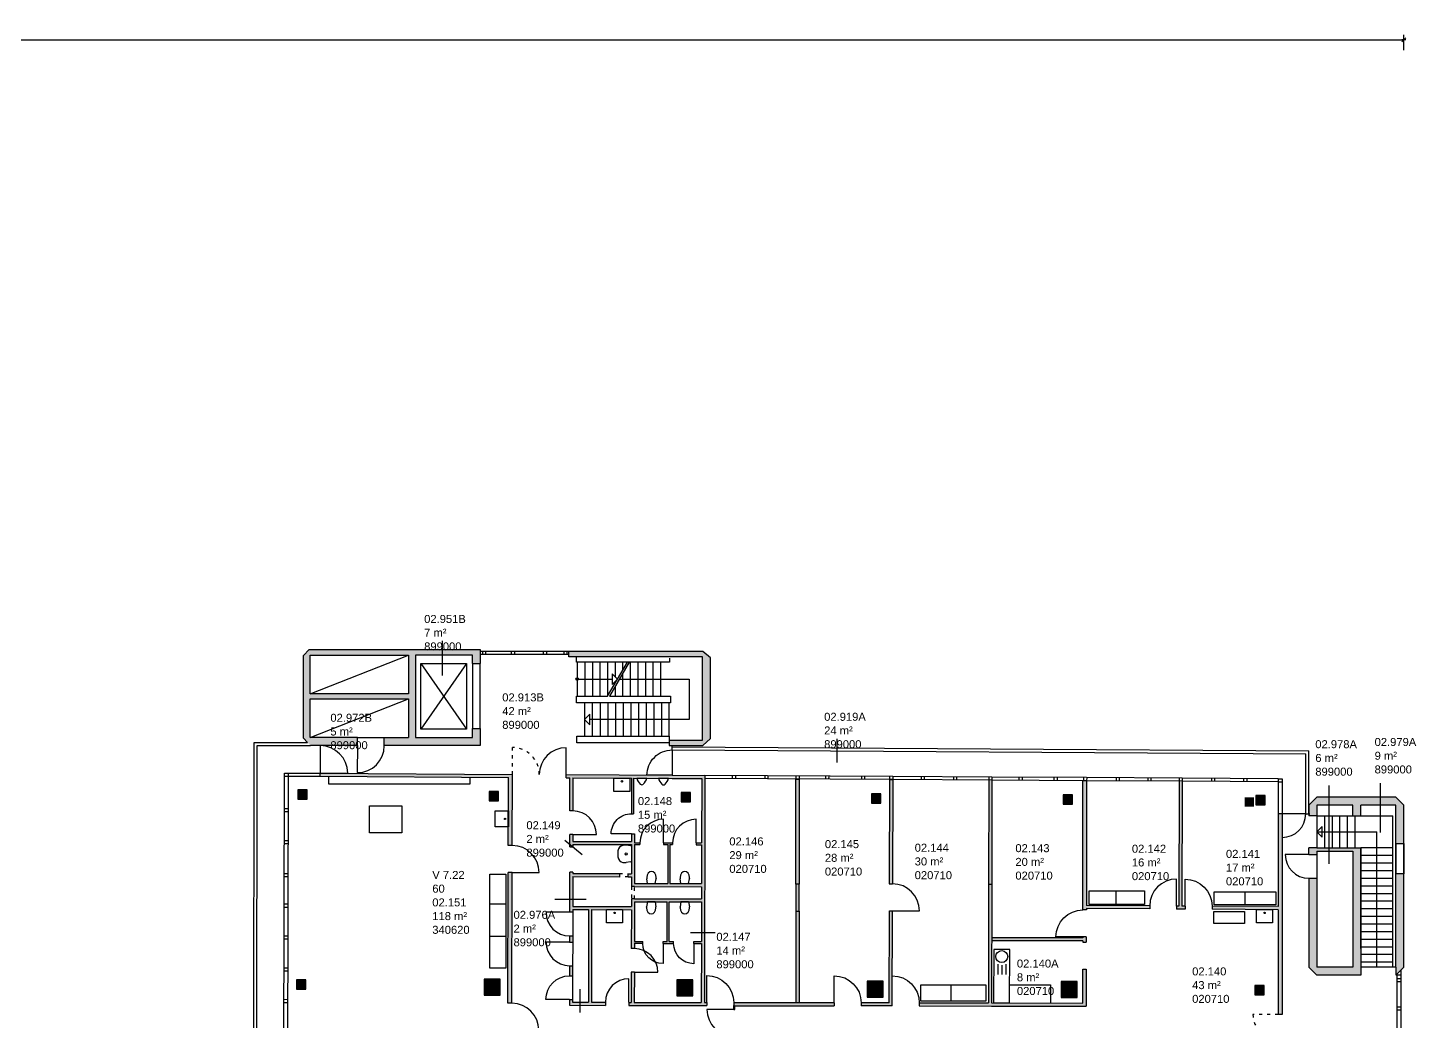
# Model space of a CAD drawing. Header units: metres. Extents: x -1 to 148, y 0 to 108.
# Drawn here: x 96.3 to 148.4, y 70.5 to 107.7 of the extents above; entities that cross this region are included whole.
import ezdxf

# ---------------------------------------------------------------- set-up
doc = ezdxf.new("R2010")
doc.units = ezdxf.units.M
doc.header["$MEASUREMENT"] = 0
doc.header["$PDSIZE"] = -2
doc.linetypes.add('ACAD_ISO03W100', pattern=[30, 12, -18])
doc.layers.get('0').update_dxf_attribs({"linetype": 'CONTINUOUS'})
doc.layers.get('DEFPOINTS').update_dxf_attribs({"linetype": 'CONTINUOUS'})
for name, color, linetype in [('AUFZUEGE_TREPPEN', 34, 'CONTINUOUS'), ('AUSSENWAND_STUETZE', 7, 'CONTINUOUS'), ('AUSSENWAND_STUETZE_FILLING', 7, 'CONTINUOUS'), ('BEMASZUNG', 8, 'CONTINUOUS'), ('BODENKANTEN', 7, 'CONTINUOUS'), ('DECKENDURCHBRUECHE', 7, 'ACAD_ISO03W100'), ('FENSTER', 4, 'CONTINUOUS'), ('INNENWAND', 7, 'CONTINUOUS'), ('INNENWAND_FILLING', 7, 'CONTINUOUS'), ('INSTALLATIONSSCHACHT', 7, 'CONTINUOUS'), ('MOEBEL', 6, 'CONTINUOUS'), ('RAUMSTEMPEL', 7, 'CONTINUOUS'), ('SANITAER', 6, 'CONTINUOUS'), ('TUEREN', 4, 'CONTINUOUS')]:
    doc.layers.add(name, color=color, linetype=linetype)
doc.styles.add('ARIAL', font='arial.ttf')
doc.dimstyles.new('Meter_Bem', dxfattribs={"dimtxt": 0.35, "dimasz": 0.015, "dimexe": 0, "dimexo": 0.1, "dimgap": 0.05, "dimtad": 1, "dimzin": 0, "dimdsep": 46, "dimtxsty": 'ARIAL', "dimblk1": 'mass1', "dimblk2": 'mass2', "dimsah": 1, "dimcen": 0.125, "dimse1": 1, "dimse2": 1, "dimclrd": 256, "dimclre": 1, "dimclrt": 256, "dimazin": 0, "dimtp": 102033525.0, "dimtm": 1, "dimtfac": 1, "dimtix": 1, "dimtmove": 2, "dimatfit": 3, "dimldrblk": 'mass2', "dimfxl": 1, "dimtolj": 1, "dimtzin": 0, "dimlwd": -1, "dimarcsym": 0})

# ---------------------------------------------------------------- blocks, each defined once
blk = doc.blocks.new('Tuer')
at = {"layer": 'TUEREN'}
blk.add_line((0, 0), (0, 0.82), dxfattribs=at)
blk.add_arc((0, 0), 0.82, 90, 180, dxfattribs=at)
blk = doc.blocks.new('Tuer_doppelt')
at = {"layer": 'TUEREN'}
for p, q in [((-1.32, 0), (-1.32, 0.66)), ((0, 0), (0, 0.66))]:
    blk.add_line(p, q, dxfattribs=at)
for centre, start, end in [((-1.32, 0), 360, 90), ((0, 0), 90, 180)]:
    blk.add_arc(centre, 0.66, start, end, dxfattribs=at)
blk = doc.blocks.new('Ausgussbecken')
blk.add_lwpolyline([(-0.185, 0), (0.415, 0), (0.415, -0.5), (-0.185, -0.5)], close=True)
at = {"linetype": 'Continuous'}
blk.add_circle((0.115, -0.124), 0.0253, dxfattribs=at)
blk = doc.blocks.new('Waschbecken')
at = {"linetype": 'Continuous'}
for p, q in [((-0.294, 0), (0.294, 0)), ((-0.302, -0.041), (-0.325, -0.203)), ((0.302, -0.041), (0.325, -0.203))]:
    blk.add_line(p, q, dxfattribs=at)
blk.add_circle((0, -0.201), 0.0409, dxfattribs=at)
for centre, radius, start, end in [((-0.217, -0.036), 0.0852, 154.6521, 183.1417), ((0.217, -0.036), 0.0852, 356.8585, 25.3109), ((0.288, -0.222), 0.613, 178.1599, 188.9411), ((-0.095, -0.283), 0.226, 188.9945, 265.2303), ((0.222, 3.518), 4.039, 265.2289, 266.846), ((-0.209, 3.3), 3.821, 273.1336, 274.8472), ((0.095, -0.283), 0.226, 274.824, 351.059), ((-0.288, -0.222), 0.613, 351.059, 1.8403)]:
    blk.add_arc(centre, radius, start, end, dxfattribs=at)
blk = doc.blocks.new('Urinal')
at = {"linetype": 'Continuous'}
blk.add_line((-0.19, 0), (0.19, 0), dxfattribs=at)
for centre, radius, start, end in [((0.239, 0.104), 0.441, 193.5791, 227.6623), ((0, -0.164), 0.0828, 225.0232, 318.9322), ((-0.239, 0.104), 0.441, 313.1365, 346.4209)]:
    blk.add_arc(centre, radius, start, end, dxfattribs=at)
blk = doc.blocks.new('WC')
at = {"linetype": 'Continuous'}
for p, q in [((-0.141, 0), (-0.176, -0.182)), ((0.141, 0), (-0.141, 0)), ((0.141, 0), (0.176, -0.182)), ((-0.176, -0.194), (-0.177, -0.226)), ((-0.177, -0.226), (-0.163, -0.315)), ((-0.176, -0.194), (-0.176, -0.182)), ((-0.163, -0.315), (-0.126, -0.385)), ((-0.126, -0.385), (-0.065, -0.436)), ((-0.065, -0.436), (0, -0.451)), ((0, -0.451), (0.065, -0.436)), ((0.065, -0.436), (0.126, -0.385)), ((0.126, -0.385), (0.163, -0.315)), ((0.163, -0.315), (0.177, -0.226)), ((0.176, -0.194), (0.176, -0.182)), ((0.177, -0.226), (0.176, -0.194))]:
    blk.add_line(p, q, dxfattribs=at)
blk = doc.blocks.new('Raumstempel')
at = {"color": 0, "linetype": 'ByBlock', "style": 'ARIAL'}
for tag, p in [('HOERSAALNUMMER', (0, 1.029)), ('ANZAHL PLAETZE', (0, 0.514)), ('RAUMNUMMER', (0, 0)), ('FLÄCHE', (0, -0.514)), ('INSTITUTSNUMMER1', (0, -1.029)), ('INSTITUTSNUMMER2', (0, -1.543))]:
    blk.add_attdef(tag, p, '', height=0.3, dxfattribs=at)
blk = doc.blocks.new('Teekueche')
at = {"layer": 'SANITAER'}
for p, q in [((0.551, 0.45), (0.934, 0.45)), ((0.551, 0.15), (0.934, 0.15)), ((0.589, 0.3), (0.934, 0.3))]:
    blk.add_line(p, q, dxfattribs=at)
blk.add_lwpolyline([(2, 0), (2, 0.6), (0, 0.6), (0, 0)], close=True, dxfattribs=at)
blk.add_circle((0.27, 0.3), 0.225, dxfattribs=at)
blk = doc.blocks.new('mass1')
for p, q in [((-5, -5), (5, 5)), ((-5, 0), (5, 0)), ((0, 25.5), (0, -12.75))]:
    blk.add_line(p, q)
blk = doc.blocks.new('mass2')
for p, q in [((5, 5), (-5, -5)), ((5, 0), (-5, 0)), ((0, -25.5), (0, 12.75))]:
    blk.add_line(p, q)
blk = doc.blocks.new('*D29')
at = {"layer": 'BEMASZUNG', "transparency": 16777216}
blk.add_line((0.955, 107.255), (147.913, 107.255), dxfattribs=at)
at = {"layer": 'DEFPOINTS', "color": 0, "transparency": 16777216}
for p in [(147.928, 107.255), (147.928, 78.566), (0.94, 71.045)]:
    blk.add_point(p, dxfattribs=at)
at = {"layer": 'BEMASZUNG', "transparency": 16777216, "xscale": 0.015, "yscale": 0.015, "zscale": 0.015, "rotation": 180}
blk.add_blockref('mass1', (0.94, 107.255), dxfattribs=at)
at = {"layer": 'BEMASZUNG', "transparency": 16777216, "xscale": 0.015, "yscale": 0.015, "zscale": 0.015}
blk.add_blockref('mass2', (147.928, 107.255), dxfattribs=at)
at = {"layer": 'BEMASZUNG', "transparency": 16777216, "insert": (74.434, 107.483), "char_height": 0.35, "attachment_point": 5, "style": 'ARIAL'}
blk.add_mtext('\\A1;146.99', dxfattribs=at)

msp = doc.modelspace()

# ---------------------------------------------------------------- hatches: boundary and pattern name
at = {"layer": 'AUSSENWAND_STUETZE_FILLING'}
for points in [[(113.304, 84.407), (106.886, 84.407), (106.675, 84.185), (106.675, 81.087), (106.941, 80.802), (107.302, 80.802), (107.302, 81.111), (106.926, 81.111), (106.926, 82.562), (106.926, 82.747), (106.926, 84.192), (110.609, 84.192), (110.873, 84.192), (113.018, 84.192), (113.304, 84.192)], [(121.648, 80.803), (121.929, 81.07), (121.929, 84.088), (121.649, 84.333), (116.624, 84.333), (116.624, 84.133), (121.629, 84.133), (121.629, 81.003), (120.381, 81.003), (120.381, 80.803)], [(121.719, 79.684), (120.501, 79.691), (120.5, 79.576), (121.604, 79.57), (121.719, 79.569)], [(106.464, 79.145), (106.464, 78.795), (106.814, 78.795), (106.814, 79.145)], [(113.64, 79.082), (113.64, 78.732), (113.99, 78.732), (113.99, 79.082)], [(120.84, 79.041), (120.84, 78.691), (121.19, 78.691), (121.19, 79.041)], [(127.97, 78.997), (127.97, 78.647), (128.32, 78.647), (128.32, 78.997)], [(135.158, 78.955), (135.158, 78.605), (135.508, 78.605), (135.508, 78.955)], [(142.311, 78.868), (141.961, 78.868), (141.961, 78.518), (142.311, 78.518)], [(142.369, 78.931), (142.369, 78.581), (142.719, 78.581), (142.719, 78.931)], [(106.421, 72.019), (106.421, 71.669), (106.771, 71.669), (106.771, 72.019)], [(113.454, 72.044), (113.454, 71.444), (114.054, 71.444), (114.054, 72.044)], [(120.67, 72.026), (120.67, 71.426), (121.27, 71.426), (121.27, 72.026)], [(127.8, 71.975), (127.8, 71.375), (128.4, 71.375), (128.4, 71.975)], [(135.078, 71.955), (135.078, 71.355), (135.678, 71.355), (135.678, 71.955)], [(142.332, 71.807), (142.332, 71.457), (142.682, 71.457), (142.682, 71.807)]]:
    msp.add_hatch(color=256, dxfattribs=at).paths.add_polyline_path(points)
h = msp.add_hatch(color=256, dxfattribs=at)
h.dxf.hatch_style = 1
h.paths.add_polyline_path([(147.628, 78.866), (144.66, 78.866), (144.36, 78.566), (144.36, 78.166), (144.66, 78.166), (144.66, 78.566), (146.009, 78.566), (146.009, 78.166), (146.309, 78.166), (146.309, 78.566), (147.628, 78.566), (147.628, 77.138), (147.928, 77.138), (147.928, 78.566)])
h = msp.add_hatch(color=256, dxfattribs=at)
h.dxf.hatch_style = 1
h.paths.add_polyline_path([(146.309, 76.966), (146.009, 76.966), (144.66, 76.966), (144.36, 76.966), (144.36, 76.716), (144.66, 76.716), (144.66, 76.851), (146.009, 76.851), (146.009, 72.503), (144.66, 72.503), (144.66, 75.831), (144.36, 75.831), (144.36, 72.503), (144.66, 72.203), (146.309, 72.203), (146.309, 72.503)])
h = msp.add_hatch(color=256, dxfattribs=at)
h.dxf.hatch_style = 1
h.paths.add_polyline_path([(147.928, 75.995), (147.628, 75.995), (147.628, 72.503), (147.628, 72.203), (147.928, 72.503)])
at = {"layer": 'INNENWAND_FILLING'}
h = msp.add_hatch(color=256, dxfattribs=at)
h.paths.add_polyline_path([(113.304, 81.448), (113.018, 81.448), (113.018, 81.111), (110.873, 81.111), (110.873, 84.192), (110.609, 84.192), (110.609, 82.747), (106.926, 82.747), (106.926, 82.562), (110.609, 82.562), (110.609, 81.111), (109.707, 81.111), (109.707, 80.802), (113.304, 80.802)])
h.paths.add_polyline_path([(108.697, 81.111), (107.302, 81.111), (107.302, 80.802), (108.697, 80.802)], flags=16)
h.paths.add_polyline_path([(113.304, 84.192), (113.018, 84.192), (113.018, 83.883), (113.304, 83.883)])
h = msp.add_hatch(color=256, dxfattribs=at)
h.paths.add_polyline_path([(114.342, 71.142), (114.492, 71.142), (114.502, 76.048), (114.352, 76.048)])
h.paths.add_polyline_path([(114.355, 77.058), (114.505, 77.058), (114.511, 79.726), (107.302, 79.768), (107.301, 79.653), (114.36, 79.612)])
h = msp.add_hatch(color=256, dxfattribs=at)
h.paths.add_polyline_path([(119.29, 77.162), (119.088, 77.163), (119.088, 77.491), (118.973, 77.491), (118.973, 77.208), (116.775, 77.212), (116.775, 77.469), (116.66, 77.47), (116.659, 77.004), (116.774, 77.004), (116.775, 77.097), (118.972, 77.093), (118.97, 76.002), (118.853, 76.002), (118.853, 75.887), (118.97, 75.887), (118.97, 75.519), (119.085, 75.518), (121.597, 75.514), (121.596, 75.057), (119.084, 75.061), (119.084, 74.946), (120.315, 74.944), (120.312, 73.46), (120.154, 73.46), (120.154, 73.39), (120.551, 73.389), (120.551, 73.459), (120.382, 73.459), (120.385, 74.944), (121.596, 74.942), (121.593, 73.457), (121.311, 73.458), (121.311, 73.388), (121.593, 73.387), (121.589, 71.174), (119.077, 71.178), (119.079, 72.307), (118.964, 72.307), (118.962, 71.179), (118.878, 71.179), (118.878, 71.064), (121.795, 71.059), (121.795, 71.174), (121.704, 71.174), (121.719, 79.569), (121.604, 79.57), (121.6, 77.158), (121.398, 77.159), (121.398, 77.089), (121.6, 77.088), (121.597, 75.629), (120.406, 75.631), (120.409, 77.09), (120.513, 77.09), (120.513, 77.16), (120.175, 77.161), (120.174, 77.091), (120.339, 77.09), (120.336, 75.631), (119.085, 75.633), (119.087, 77.093), (119.289, 77.092)])
h.paths.add_polyline_path([(120.501, 79.691), (120.501, 79.691), (116.521, 79.714), (116.52, 79.599), (116.664, 79.599), (116.662, 78.355), (116.777, 78.354), (116.779, 79.598), (118.977, 79.585), (118.974, 78.251), (119.044, 78.251), (119.047, 79.585), (120.5, 79.576)])
h.paths.add_polyline_path([(118.518, 76.003), (116.773, 76.006), (116.773, 76.056), (116.658, 76.056), (116.655, 74.554), (116.77, 74.554), (116.77, 74.657), (117.361, 74.656), (117.355, 71.182), (116.764, 71.183), (116.764, 71.287), (116.649, 71.287), (116.649, 71.068), (117.993, 71.065), (117.993, 71.18), (117.47, 71.181), (117.476, 74.656), (118.968, 74.653), (118.965, 73.192), (119.08, 73.192), (119.081, 73.392), (119.394, 73.391), (119.394, 73.461), (119.081, 73.462), (119.084, 75.061), (118.969, 75.062), (118.968, 74.768), (116.77, 74.772), (116.772, 75.891), (118.518, 75.888)])
h.paths.add_polyline_path([(116.768, 73.669), (116.653, 73.669), (116.653, 73.438), (116.768, 73.438)], flags=17)
h.paths.add_polyline_path([(116.766, 72.553), (116.651, 72.553), (116.651, 72.172), (116.766, 72.172)], flags=17)
h = msp.add_hatch(color=256, dxfattribs=at)
h.paths.add_polyline_path([(128.764, 79.529), (128.649, 79.53), (128.634, 75.622), (128.756, 75.622, -0.00028), (128.757, 75.622)])
h.paths.add_polyline_path([(125.252, 79.549), (125.137, 79.55), (125.133, 75.611), (125.252, 75.611)])
h.paths.add_polyline_path([(125.252, 74.602), (125.135, 74.601), (125.137, 71.161), (125.252, 71.161)])
h.paths.add_polyline_path([(126.57, 71.161), (122.805, 71.161), (122.805, 71.057), (122.805, 70.908), (122.845, 70.908), (122.845, 71.046), (126.57, 71.046)])
h = msp.add_hatch(color=256, dxfattribs=at)
h.paths.add_polyline_path([(136.033, 79.488), (135.891, 79.489), (135.891, 74.644), (136.024, 74.644), (136.024, 74.694), (138.397, 74.68), (138.397, 74.795), (136.025, 74.809)])
h.paths.add_polyline_path([(132.473, 75.609), (132.358, 75.609), (132.35, 71.155), (129.759, 71.159), (129.758, 71.044), (132.465, 71.04), (136.021, 71.033), (136.021, 72.424), (135.89, 72.424), (135.89, 71.148), (132.465, 71.155)])
h.paths.add_polyline_path([(136.018, 73.634), (135.893, 73.634), (135.893, 73.599), (132.469, 73.603), (132.469, 73.488), (135.893, 73.484), (135.893, 73.434), (136.018, 73.433)], flags=17)
h.paths.add_polyline_path([(128.756, 74.612), (128.641, 74.612), (128.634, 71.161), (127.58, 71.161), (127.58, 71.046), (128.749, 71.046)])
for points in [[(132.48, 79.508), (132.365, 79.509), (132.358, 75.609), (132.473, 75.609)], [(139.616, 79.468), (139.501, 79.468), (139.492, 74.789), (139.407, 74.79), (139.407, 74.675), (139.722, 74.673), (139.723, 74.788), (139.607, 74.788)], [(143.216, 70.727), (143.366, 70.726), (143.363, 78.243), (143.213, 78.243), (143.214, 74.768), (140.733, 74.782), (140.733, 74.667), (143.214, 74.653)], [(125.252, 75.611), (125.133, 75.611), (125.135, 74.601), (125.252, 74.602)]]:
    msp.add_hatch(color=256, dxfattribs=at).paths.add_polyline_path(points)

# ---------------------------------------------------------------- linework, layer by layer
at = {"layer": 'AUFZUEGE_TREPPEN'}
for p, q in [((111.077, 83.883), (112.785, 81.421)), ((112.785, 83.883), (111.077, 81.421)), ((116.906, 83.935), (116.906, 84.133)), ((120.399, 83.935), (116.906, 83.935)), ((116.94, 83.935), (116.94, 82.661)), ((117.223, 83.935), (117.223, 82.661)), ((117.507, 83.935), (117.507, 82.661)), ((117.79, 83.935), (117.79, 82.661)), ((118.074, 83.935), (118.074, 82.661)), ((118.074, 82.661), (118.818, 83.935)), ((118.358, 83.935), (118.358, 83.386)), ((118.641, 83.935), (118.641, 83.633)), ((118.925, 83.935), (118.925, 82.661)), ((119.208, 83.935), (119.208, 82.661)), ((119.492, 83.935), (119.492, 82.661)), ((119.776, 83.935), (119.776, 82.661)), ((120.056, 83.935), (120.056, 82.661)), ((120.399, 84.081), (120.399, 83.935)), ((116.94, 83.298), (118.246, 83.298)), ((118.246, 83.498), (118.246, 83.098)), ((118.246, 83.498), (118.446, 83.298)), ((118.446, 83.298), (118.246, 83.098)), ((118.515, 83.298), (121.129, 83.298)), ((118.641, 83.514), (118.641, 82.661)), ((121.129, 83.298), (121.129, 81.784)), ((118.358, 83.21), (118.358, 83.147)), ((118.358, 83.028), (118.358, 82.661)), ((117.216, 82.41), (117.216, 81.158)), ((117.504, 82.41), (117.504, 81.158)), ((117.792, 82.41), (117.792, 81.158)), ((118.08, 82.41), (118.08, 81.158)), ((118.368, 82.41), (118.368, 81.158)), ((118.656, 82.41), (118.656, 81.158)), ((118.944, 82.41), (118.944, 81.158)), ((119.232, 82.41), (119.232, 81.158)), ((119.52, 82.41), (119.52, 81.158)), ((119.808, 82.41), (119.808, 81.158)), ((120.096, 82.41), (120.096, 81.158)), ((120.381, 81.158), (120.381, 82.41)), ((117.216, 81.784), (117.416, 81.984)), ((117.416, 81.584), (117.216, 81.784)), ((117.416, 81.584), (117.416, 81.984)), ((121.129, 81.784), (117.416, 81.784)), ((116.929, 80.91), (116.929, 81.158)), ((116.929, 81.158), (120.381, 81.158)), ((120.381, 80.91), (116.929, 80.91)), ((120.381, 81.158), (120.381, 80.91)), ((144.66, 78.166), (144.66, 76.966)), ((144.66, 78.166), (147.509, 78.166)), ((144.946, 78.166), (144.946, 76.966)), ((145.231, 78.166), (145.231, 76.966)), ((145.517, 78.166), (145.517, 76.966)), ((145.803, 78.166), (145.803, 76.966)), ((146.088, 78.166), (146.088, 76.966)), ((147.509, 72.503), (147.509, 78.166)), ((144.66, 77.566), (144.86, 77.767)), ((144.86, 77.367), (144.66, 77.566)), ((144.66, 77.566), (146.909, 77.566)), ((144.86, 77.367), (144.86, 77.767)), ((146.909, 72.503), (146.909, 77.566)), ((147.509, 76.966), (146.309, 76.966)), ((146.309, 73.196), (146.309, 76.966)), ((147.509, 76.681), (146.309, 76.681)), ((147.509, 76.395), (146.309, 76.395)), ((147.509, 76.109), (146.309, 76.109)), ((147.509, 75.824), (146.309, 75.824)), ((147.509, 75.538), (146.309, 75.538)), ((147.509, 75.252), (146.309, 75.252)), ((147.509, 74.967), (146.309, 74.967)), ((147.509, 74.681), (146.309, 74.681)), ((147.509, 74.395), (146.309, 74.395)), ((147.509, 74.109), (146.309, 74.109)), ((147.509, 73.824), (146.309, 73.824)), ((147.509, 73.538), (146.309, 73.538)), ((147.509, 73.252), (146.309, 73.252)), ((147.509, 72.967), (146.309, 72.967)), ((147.509, 72.681), (146.309, 72.681))]:
    msp.add_line(p, q, dxfattribs=at)
msp.add_lwpolyline([(112.785, 81.421), (111.077, 81.421), (111.077, 83.883), (112.785, 83.883)], close=True, dxfattribs=at)
msp.add_lwpolyline([(118.888, 83.936), (118.143, 82.661), (120.43, 82.661), (120.43, 82.41), (116.905, 82.41), (116.905, 82.661), (118.074, 82.661)], dxfattribs=at)
msp.add_circle((116.94, 83.298), 0.05, dxfattribs=at)
at = {"layer": 'AUSSENWAND_STUETZE'}
for p, q in [((106.675, 84.185), (106.886, 84.407)), ((121.649, 84.333), (116.624, 84.333)), ((116.624, 84.133), (116.624, 84.333)), ((121.929, 84.088), (121.649, 84.333)), ((106.926, 82.747), (106.926, 84.192)), ((106.926, 84.192), (110.609, 84.192)), ((113.018, 84.192), (110.873, 84.192)), ((121.629, 84.133), (116.624, 84.133)), ((121.629, 81.003), (121.629, 84.133)), ((121.929, 81.07), (121.929, 84.088)), ((106.926, 81.111), (106.926, 82.562)), ((107.302, 81.111), (106.926, 81.111)), ((120.381, 81.003), (120.381, 80.803)), ((120.381, 81.003), (121.629, 81.003)), ((120.381, 80.803), (121.648, 80.803)), ((121.648, 80.803), (121.929, 81.07)), ((120.501, 79.691), (121.719, 79.684)), ((121.719, 79.684), (121.719, 79.569)), ((120.5, 79.576), (121.604, 79.57)), ((144.36, 78.566), (144.66, 78.866)), ((147.628, 78.866), (144.66, 78.866)), ((147.928, 78.566), (147.628, 78.866)), ((144.36, 78.566), (144.36, 78.166)), ((144.66, 78.166), (144.36, 78.166)), ((144.66, 78.566), (144.66, 78.166)), ((146.009, 78.566), (144.66, 78.566)), ((147.628, 78.566), (146.309, 78.566)), ((147.628, 72.503), (147.628, 78.566)), ((147.928, 72.503), (147.928, 78.566)), ((144.36, 76.716), (144.36, 76.966)), ((147.628, 72.203), (147.928, 72.503))]:
    msp.add_line(p, q, dxfattribs=at)
for points in [[(106.886, 84.407), (113.304, 84.407), (113.304, 84.192)], [(106.675, 81.087), (106.675, 84.185)], [(106.83, 80.921), (106.675, 81.087)], [(107.302, 80.802), (106.941, 80.802)]]:
    msp.add_lwpolyline(points, dxfattribs=at)
for points in [[(106.464, 78.795), (106.814, 78.795), (106.814, 79.145), (106.464, 79.145)], [(113.64, 78.732), (113.99, 78.732), (113.99, 79.082), (113.64, 79.082)], [(120.84, 78.691), (121.19, 78.691), (121.19, 79.041), (120.84, 79.041)], [(127.97, 78.647), (128.32, 78.647), (128.32, 78.997), (127.97, 78.997)], [(135.158, 78.605), (135.508, 78.605), (135.508, 78.955), (135.158, 78.955)], [(142.369, 78.581), (142.719, 78.581), (142.719, 78.931), (142.369, 78.931)], [(106.421, 71.669), (106.771, 71.669), (106.771, 72.019), (106.421, 72.019)], [(113.454, 71.444), (114.054, 71.444), (114.054, 72.044), (113.454, 72.044)], [(120.67, 71.426), (121.27, 71.426), (121.27, 72.026), (120.67, 72.026)], [(127.8, 71.375), (128.4, 71.375), (128.4, 71.975), (127.8, 71.975)], [(135.078, 71.355), (135.678, 71.355), (135.678, 71.955), (135.078, 71.955)], [(142.332, 71.457), (142.682, 71.457), (142.682, 71.807), (142.332, 71.807)]]:
    msp.add_lwpolyline(points, close=True, dxfattribs=at)
at = {"layer": 'BODENKANTEN'}
for p, q in [((113.018, 83.883), (113.018, 81.448)), ((104.79, 52.162), (104.825, 80.921)), ((104.825, 80.921), (106.83, 80.921)), ((104.905, 52.046), (104.94, 80.806)), ((104.94, 80.806), (106.941, 80.802)), ((107.302, 80.802), (107.302, 79.768)), ((108.697, 81.111), (109.707, 81.111)), ((120.501, 80.641), (120.501, 80.803)), ((120.501, 80.756), (144.36, 80.605)), ((120.501, 80.641), (144.245, 80.491)), ((120.501, 80.641), (120.501, 79.691)), ((144.245, 78.243), (144.245, 80.491)), ((144.36, 78.243), (144.36, 80.605)), ((144.36, 78.566), (144.36, 80.521)), ((144.245, 78.243), (143.363, 78.243)), ((144.21, 78.243), (144.36, 78.243)), ((144.245, 78.243), (144.401, 78.243)), ((144.66, 76.716), (144.66, 75.831)), ((116.77, 74.554), (116.768, 73.669)), ((116.768, 73.438), (116.766, 72.553)), ((116.766, 72.172), (116.764, 71.287))]:
    msp.add_line(p, q, dxfattribs=at)
at = {"layer": 'DECKENDURCHBRUECHE', "ltscale": 0.01}
for p, q in [((118.518, 76.003), (118.853, 76.002)), ((118.853, 75.887), (118.518, 75.888)), ((118.97, 75.519), (118.969, 75.062)), ((119.084, 75.061), (119.085, 75.518))]:
    msp.add_line(p, q, dxfattribs=at)
at = {"layer": 'FENSTER'}
for p, q in [((116.624, 84.333), (113.304, 84.333)), ((113.395, 84.218), (113.395, 84.333)), ((113.51, 84.218), (113.51, 84.333)), ((114.48, 84.218), (114.48, 84.333)), ((114.595, 84.218), (114.595, 84.333)), ((115.678, 84.218), (115.678, 84.333)), ((115.793, 84.218), (115.793, 84.333)), ((116.45, 84.218), (116.45, 84.333)), ((116.565, 84.218), (116.565, 84.333)), ((116.624, 84.218), (113.304, 84.218)), ((105.934, 65.314), (105.966, 79.661)), ((105.966, 79.776), (107.302, 79.768)), ((105.966, 79.661), (105.966, 79.776)), ((105.966, 79.661), (107.301, 79.653)), ((106.084, 65.313), (106.116, 79.66)), ((106.116, 79.66), (106.116, 79.775)), ((128.764, 79.644), (121.719, 79.684)), ((122.752, 79.678), (122.751, 79.563)), ((122.867, 79.678), (122.866, 79.563)), ((123.971, 79.672), (123.97, 79.557)), ((124.086, 79.671), (124.085, 79.556)), ((125.137, 79.665), (125.137, 79.55)), ((125.252, 79.664), (125.252, 79.549)), ((126.249, 79.659), (126.248, 79.544)), ((126.364, 79.658), (126.363, 79.543)), ((127.589, 79.651), (127.588, 79.536)), ((127.704, 79.65), (127.703, 79.535)), ((128.649, 79.645), (128.649, 79.53)), ((132.48, 79.623), (128.764, 79.644)), ((128.764, 79.644), (128.764, 79.529)), ((129.831, 79.638), (129.83, 79.523)), ((129.946, 79.638), (129.945, 79.523)), ((131.038, 79.631), (131.038, 79.516)), ((131.153, 79.631), (131.153, 79.516)), ((128.764, 79.529), (121.719, 79.569)), ((132.48, 79.508), (128.764, 79.529)), ((132.366, 79.624), (132.365, 79.509)), ((136.033, 79.603), (132.48, 79.623)), ((132.481, 79.623), (132.48, 79.508)), ((136.033, 79.488), (132.48, 79.508)), ((133.495, 79.618), (133.495, 79.503)), ((133.61, 79.617), (133.61, 79.502)), ((134.808, 79.61), (134.808, 79.495)), ((134.923, 79.609), (134.923, 79.494)), ((135.919, 79.604), (135.918, 79.489)), ((139.616, 79.583), (136.033, 79.603)), ((136.034, 79.603), (136.033, 79.488)), ((139.616, 79.468), (136.033, 79.488)), ((137.141, 79.597), (137.141, 79.482)), ((137.256, 79.596), (137.256, 79.481)), ((138.328, 79.59), (138.327, 79.475)), ((138.443, 79.589), (138.442, 79.474)), ((139.501, 79.583), (139.501, 79.468)), ((143.213, 79.562), (139.616, 79.583)), ((139.616, 79.583), (139.616, 79.468)), ((143.213, 79.447), (139.616, 79.468)), ((140.708, 79.577), (140.707, 79.462)), ((140.823, 79.576), (140.822, 79.461)), ((141.918, 79.57), (141.918, 79.455)), ((142.033, 79.569), (142.033, 79.454)), ((143.213, 79.562), (143.213, 78.243)), ((143.213, 79.562), (143.363, 79.562)), ((143.213, 79.447), (143.363, 79.447)), ((143.363, 79.562), (143.363, 78.243)), ((105.963, 78.442), (106.113, 78.442)), ((105.963, 78.327), (106.113, 78.327)), ((105.96, 77.249), (106.11, 77.249)), ((105.96, 77.134), (106.11, 77.134)), ((147.628, 77.138), (147.628, 75.995)), ((147.628, 77.138), (147.928, 77.138)), ((147.928, 77.138), (147.928, 75.995)), ((105.958, 76.01), (106.108, 76.01)), ((147.928, 75.995), (147.628, 75.995)), ((105.957, 75.895), (106.107, 75.895)), ((105.955, 74.868), (106.105, 74.867)), ((105.955, 74.753), (106.105, 74.752)), ((105.952, 73.67), (106.102, 73.669)), ((105.952, 73.555), (106.102, 73.554)), ((105.95, 72.474), (106.1, 72.474)), ((105.95, 72.359), (106.1, 72.359)), ((147.806, 72.381), (147.806, 68.499)), ((147.656, 72.231), (147.656, 68.567)), ((147.656, 72.205), (147.806, 72.205)), ((147.806, 72.062), (147.656, 72.062)), ((147.806, 71.947), (147.656, 71.947)), ((105.947, 71.292), (106.097, 71.291)), ((105.947, 71.177), (106.097, 71.176)), ((147.806, 70.995), (147.656, 70.995)), ((147.806, 70.88), (147.656, 70.88))]:
    msp.add_line(p, q, dxfattribs=at)
at = {"layer": 'INNENWAND'}
for p, q in [((110.609, 84.192), (110.609, 82.747)), ((110.873, 84.192), (110.873, 81.111)), ((113.018, 83.883), (113.018, 84.192)), ((113.018, 83.883), (113.304, 83.883)), ((110.609, 82.747), (106.926, 82.747)), ((106.926, 82.562), (110.609, 82.562)), ((110.609, 82.562), (110.609, 81.111)), ((113.018, 81.448), (113.304, 81.448)), ((113.018, 81.111), (113.018, 81.448)), ((108.697, 80.802), (108.697, 81.111)), ((109.707, 81.111), (110.609, 81.111)), ((110.873, 81.111), (113.018, 81.111)), ((107.301, 79.653), (107.302, 79.768)), ((107.301, 79.653), (114.36, 79.612)), ((107.302, 79.768), (114.511, 79.726)), ((114.505, 77.058), (114.511, 79.726)), ((116.52, 79.599), (116.521, 79.714)), ((116.521, 79.714), (120.501, 79.691)), ((114.355, 77.058), (114.36, 79.612)), ((116.52, 79.599), (116.664, 79.599)), ((116.662, 78.355), (116.664, 79.599)), ((116.779, 79.598), (116.777, 78.354)), ((116.779, 79.598), (118.977, 79.585)), ((118.977, 79.585), (118.974, 78.251)), ((119.047, 79.585), (119.044, 78.251)), ((119.047, 79.585), (120.5, 79.576)), ((121.604, 79.57), (121.6, 77.158)), ((121.719, 79.569), (121.704, 71.174)), ((125.133, 75.611), (125.137, 79.55)), ((125.137, 79.55), (125.252, 79.549)), ((125.252, 79.549), (125.252, 75.611)), ((128.649, 79.53), (128.634, 75.622)), ((128.649, 79.53), (128.764, 79.529)), ((128.764, 79.529), (128.757, 75.622)), ((132.365, 79.509), (132.358, 75.609)), ((132.48, 79.508), (132.473, 75.609)), ((135.891, 74.644), (135.891, 79.489)), ((135.891, 79.489), (136.033, 79.488)), ((136.033, 79.488), (136.025, 74.809)), ((139.501, 79.468), (139.492, 74.789)), ((139.616, 79.468), (139.607, 74.788)), ((116.777, 78.354), (116.662, 78.355)), ((118.974, 78.251), (119.044, 78.251)), ((143.363, 78.243), (143.213, 78.243)), ((143.213, 78.243), (143.214, 74.768)), ((143.363, 78.243), (143.366, 70.726)), ((146.009, 78.166), (146.009, 78.566)), ((146.009, 78.166), (146.309, 78.166)), ((146.309, 78.166), (146.309, 78.566)), ((114.505, 77.058), (114.355, 77.058)), ((116.659, 77.004), (116.66, 77.47)), ((116.775, 77.469), (116.66, 77.47)), ((116.775, 77.097), (116.774, 77.004)), ((116.775, 77.469), (116.775, 77.212)), ((116.775, 77.212), (118.973, 77.208)), ((116.775, 77.097), (118.972, 77.093)), ((118.972, 77.093), (118.97, 76.002)), ((118.973, 77.491), (119.088, 77.491)), ((118.973, 77.491), (118.973, 77.208)), ((119.087, 77.093), (119.085, 75.633)), ((119.087, 77.093), (119.289, 77.092)), ((119.088, 77.491), (119.088, 77.163)), ((119.088, 77.163), (119.29, 77.162)), ((119.29, 77.162), (119.289, 77.092)), ((120.175, 77.161), (120.174, 77.091)), ((120.174, 77.091), (120.339, 77.09)), ((120.175, 77.161), (120.513, 77.16)), ((120.339, 77.09), (120.336, 75.631)), ((120.409, 77.09), (120.406, 75.631)), ((120.409, 77.09), (120.513, 77.09)), ((120.513, 77.16), (120.513, 77.09)), ((121.398, 77.159), (121.398, 77.089)), ((121.398, 77.159), (121.6, 77.158)), ((121.398, 77.089), (121.6, 77.088)), ((121.6, 77.088), (121.597, 75.629)), ((116.659, 77.004), (116.774, 77.004)), ((144.66, 76.966), (144.36, 76.966)), ((144.36, 76.716), (144.66, 76.716)), ((144.66, 76.966), (146.009, 76.966)), ((144.66, 76.851), (144.66, 76.716)), ((144.66, 76.851), (146.009, 76.851)), ((146.009, 76.966), (146.309, 76.966)), ((146.009, 76.851), (146.009, 72.503)), ((146.309, 76.966), (146.309, 72.503)), ((114.342, 71.142), (114.352, 76.048)), ((114.502, 76.048), (114.352, 76.048)), ((114.492, 71.142), (114.502, 76.048)), ((116.655, 74.554), (116.658, 76.056)), ((116.773, 76.056), (116.658, 76.056)), ((116.773, 76.056), (116.773, 76.006)), ((116.773, 76.006), (118.518, 76.003)), ((118.518, 76.003), (118.518, 75.888)), ((118.853, 75.887), (118.853, 76.002)), ((118.853, 76.002), (118.97, 76.002)), ((144.66, 76.043), (144.66, 72.503)), ((116.772, 75.891), (116.77, 74.772)), ((116.772, 75.891), (118.518, 75.888)), ((118.853, 75.887), (118.97, 75.887)), ((118.97, 75.887), (118.97, 75.519)), ((119.085, 75.518), (118.97, 75.519)), ((119.085, 75.633), (120.336, 75.631)), ((119.085, 75.518), (121.597, 75.514)), ((120.406, 75.631), (121.597, 75.629)), ((121.597, 75.514), (121.596, 75.057)), ((125.252, 75.611), (125.133, 75.611)), ((125.133, 75.611), (125.135, 74.601)), ((125.252, 74.602), (125.252, 75.611)), ((128.634, 75.622), (128.757, 75.622)), ((132.358, 75.609), (132.35, 71.155)), ((132.358, 75.609), (132.473, 75.609)), ((132.473, 75.609), (132.465, 71.155)), ((144.36, 75.831), (144.66, 75.831)), ((144.36, 75.831), (144.36, 72.503)), ((118.969, 75.062), (118.968, 74.768)), ((119.084, 75.061), (118.969, 75.062)), ((119.084, 74.946), (119.081, 73.462)), ((119.084, 75.061), (121.596, 75.057)), ((119.084, 74.946), (120.315, 74.944)), ((120.312, 73.46), (120.315, 74.944)), ((120.382, 73.459), (120.385, 74.944)), ((120.385, 74.944), (121.596, 74.942)), ((116.77, 74.554), (116.655, 74.554)), ((116.77, 74.772), (118.968, 74.768)), ((116.77, 74.657), (117.361, 74.656)), ((116.77, 74.657), (116.77, 74.554)), ((117.361, 74.656), (117.355, 71.182)), ((117.476, 74.656), (117.47, 71.181)), ((117.476, 74.656), (118.968, 74.653)), ((118.968, 74.653), (118.965, 73.192)), ((121.596, 74.942), (121.593, 73.457)), ((125.135, 74.601), (125.252, 74.602)), ((125.135, 74.601), (125.137, 71.161)), ((125.252, 74.602), (125.252, 71.161)), ((128.634, 71.161), (128.641, 74.612)), ((128.641, 74.612), (128.756, 74.612)), ((128.749, 71.046), (128.756, 74.612)), ((136.024, 74.644), (135.891, 74.644)), ((138.397, 74.68), (136.024, 74.694)), ((136.024, 74.694), (136.024, 74.644)), ((138.397, 74.795), (136.025, 74.809)), ((138.397, 74.795), (138.397, 74.68)), ((139.492, 74.789), (139.407, 74.79)), ((139.407, 74.79), (139.407, 74.675)), ((139.722, 74.673), (139.407, 74.675)), ((139.723, 74.788), (139.607, 74.788)), ((139.723, 74.788), (139.722, 74.673)), ((143.214, 74.768), (140.733, 74.782)), ((140.733, 74.782), (140.733, 74.667)), ((143.214, 74.653), (140.733, 74.667)), ((143.214, 74.653), (143.216, 70.727)), ((116.653, 73.669), (116.653, 73.438)), ((116.653, 73.669), (116.768, 73.669)), ((116.653, 73.438), (116.768, 73.438)), ((116.768, 73.669), (116.768, 73.438)), ((119.081, 73.392), (119.08, 73.192)), ((119.081, 73.462), (119.394, 73.461)), ((119.081, 73.392), (119.394, 73.391)), ((119.394, 73.391), (119.394, 73.461)), ((120.154, 73.39), (120.154, 73.46)), ((120.154, 73.46), (120.312, 73.46)), ((120.154, 73.39), (120.551, 73.389)), ((120.382, 73.459), (120.551, 73.459)), ((120.551, 73.389), (120.551, 73.459)), ((121.311, 73.388), (121.311, 73.458)), ((121.311, 73.458), (121.593, 73.457)), ((121.311, 73.388), (121.593, 73.387)), ((121.593, 73.387), (121.589, 71.174)), ((135.893, 73.599), (132.469, 73.603)), ((135.893, 73.484), (132.469, 73.488)), ((136.018, 73.634), (135.893, 73.634)), ((135.893, 73.634), (135.893, 73.599)), ((135.893, 73.484), (135.893, 73.434)), ((135.893, 73.434), (136.018, 73.433)), ((136.018, 73.634), (136.018, 73.634)), ((136.018, 73.634), (136.018, 73.433)), ((119.08, 73.192), (118.965, 73.192)), ((116.651, 72.553), (116.766, 72.553)), ((116.651, 72.553), (116.651, 72.172)), ((116.766, 72.553), (116.766, 72.172)), ((135.89, 71.148), (135.89, 72.424)), ((135.89, 72.424), (136.021, 72.424)), ((136.021, 72.424), (136.021, 71.033)), ((144.66, 72.203), (144.36, 72.503)), ((146.009, 72.503), (144.66, 72.503)), ((147.628, 72.503), (146.309, 72.503)), ((146.309, 72.503), (146.309, 72.203)), ((147.628, 72.503), (147.628, 72.203)), ((116.651, 72.172), (116.766, 72.172)), ((118.964, 72.307), (118.962, 71.179)), ((119.079, 72.307), (118.964, 72.307)), ((119.079, 72.307), (119.077, 71.178)), ((146.309, 72.203), (144.66, 72.203)), ((114.492, 71.142), (114.342, 71.142)), ((116.649, 71.287), (116.764, 71.287)), ((116.649, 71.287), (116.649, 71.068)), ((116.649, 71.068), (117.993, 71.065)), ((116.764, 71.287), (116.764, 71.183)), ((116.764, 71.183), (117.355, 71.182)), ((117.47, 71.181), (117.993, 71.18)), ((117.993, 71.18), (117.993, 71.065)), ((118.878, 71.179), (118.878, 71.064)), ((118.878, 71.179), (118.962, 71.179)), ((118.878, 71.064), (121.795, 71.059)), ((119.077, 71.178), (121.589, 71.174)), ((121.704, 71.174), (121.795, 71.174)), ((121.795, 71.174), (121.795, 71.059)), ((122.805, 71.161), (122.805, 71.057)), ((126.57, 71.161), (122.805, 71.161)), ((122.805, 70.908), (122.805, 71.057)), ((122.805, 70.908), (122.845, 70.908)), ((122.845, 70.908), (122.845, 71.046)), ((122.845, 71.046), (126.57, 71.046)), ((126.57, 71.161), (126.57, 71.046)), ((128.634, 71.161), (127.58, 71.161)), ((127.58, 71.161), (127.58, 71.046)), ((128.748, 71.046), (127.58, 71.046)), ((129.759, 71.159), (129.758, 71.044)), ((129.758, 71.044), (132.465, 71.04)), ((129.759, 71.159), (132.35, 71.155)), ((132.465, 71.155), (135.89, 71.148)), ((132.465, 71.04), (136.018, 71.033)), ((143.366, 70.726), (143.216, 70.727))]:
    msp.add_line(p, q, dxfattribs=at)
for points in [[(113.304, 84.192), (113.304, 83.883)], [(113.304, 81.448), (113.304, 80.802), (109.707, 80.802), (109.707, 81.108)], [(108.697, 81.111), (107.302, 81.111)], [(108.697, 80.802), (107.302, 80.802)]]:
    msp.add_lwpolyline(points, dxfattribs=at)
at = {"layer": 'INSTALLATIONSSCHACHT'}
for p, q in [((106.926, 82.747), (110.609, 84.192)), ((106.926, 81.111), (110.609, 82.562))]:
    msp.add_line(p, q, dxfattribs=at)
at = {"layer": 'MOEBEL'}
for p, q in [((107.612, 79.651), (107.612, 79.366)), ((107.612, 79.366), (112.925, 79.366)), ((112.925, 79.366), (112.927, 79.62)), ((137.134, 74.844), (137.134, 75.358)), ((141.969, 74.837), (141.969, 75.319)), ((114.259, 74.863), (113.667, 74.863)), ((113.667, 73.66), (114.259, 73.66)), ((130.961, 71.223), (130.961, 71.834)), ((133.15, 71.834), (134.684, 71.834)), ((134.684, 71.834), (134.682, 71.151))]:
    msp.add_line(p, q, dxfattribs=at)
for points in [[(110.367, 77.534), (109.155, 77.534), (109.155, 78.548), (110.367, 78.548)], [(113.667, 75.99), (114.259, 75.99), (114.259, 72.459), (113.667, 72.459)], [(138.206, 74.844), (136.129, 74.844), (136.129, 75.358), (138.206, 75.358)], [(143.128, 74.837), (140.81, 74.837), (140.81, 75.319), (143.128, 75.319)], [(141.945, 74.136), (140.801, 74.136), (140.801, 74.584), (141.945, 74.584)], [(132.25, 71.223), (129.824, 71.223), (129.824, 71.834), (132.25, 71.834)]]:
    msp.add_lwpolyline(points, close=True, dxfattribs=at)
at = {"layer": 'RAUMSTEMPEL'}
for p, q in [((111.871, 84.729), (111.871, 83.435)), ((126.674, 81.055), (126.674, 80.171)), ((145.111, 79.311), (145.111, 76.365)), ((147.033, 79.394), (147.033, 77.545)), ((116.468, 77.259), (117.123, 76.72)), ((116.103, 75.046), (117.277, 75.046)), ((121.186, 73.796), (122.11, 73.796)), ((117.046, 70.794), (117.046, 71.679))]:
    msp.add_line(p, q, dxfattribs=at)
at = {"layer": 'TUEREN'}
for p, q in [((113.304, 81.448), (113.304, 83.883)), ((116.521, 79.714), (116.524, 80.724))]:
    msp.add_line(p, q, dxfattribs=at)
at = {"layer": 'TUEREN', "linetype": 'ACAD_ISO03W100', "ltscale": 0.01}
for p, q in [((114.511, 79.726), (114.514, 80.731)), ((143.216, 70.727), (142.268, 70.727))]:
    msp.add_line(p, q, dxfattribs=at)
for centre, radius, start, end in [((114.511, 79.726), 1.005, 359.8007, 89.8007), ((143.21, 70.727), 0.943, 180, 270)]:
    msp.add_arc(centre, radius, start, end, dxfattribs=at)
at = {"layer": 'TUEREN'}
msp.add_arc((116.521, 79.719), 1.005, 89.8007, 179.8007, dxfattribs=at)

# ---------------------------------------------------------------- block references
at = {"rotation": 269.8975581380926}
msp.add_blockref('Teekueche', (132.55, 73.163), dxfattribs=at)
at = {"layer": 'RAUMSTEMPEL'}
ref = msp.add_blockref('Raumstempel', (111.201, 85.915), dxfattribs=at)
ref.add_attrib('RAUMNUMMER', '02.951B', (111.201, 85.401), dxfattribs={"color": 7, "height": 0.3, "style": 'ARIAL'})
ref.add_attrib('FLÄCHE_NGF', '7 m²', (111.201, 84.887), dxfattribs={"color": 7, "height": 0.3, "style": 'ARIAL'})
ref.add_attrib('NUTZER_1', '899000', (111.201, 84.372), dxfattribs={"color": 7, "height": 0.3, "style": 'ARIAL'})
ref = msp.add_blockref('Raumstempel', (114.128, 82.975), dxfattribs=at)
ref.add_attrib('RAUMNUMMER', '02.913B', (114.128, 82.461), dxfattribs={"color": 7, "height": 0.3, "style": 'ARIAL'})
ref.add_attrib('FLÄCHE_NGF', '42 m²', (114.128, 81.947), dxfattribs={"color": 7, "height": 0.3, "style": 'ARIAL'})
ref.add_attrib('NUTZER_1', '899000', (114.128, 81.432), dxfattribs={"color": 7, "height": 0.3, "style": 'ARIAL'})
ref = msp.add_blockref('Raumstempel', (107.686, 82.211), dxfattribs=at)
ref.add_attrib('RAUMNUMMER', '02.972B', (107.686, 81.697), dxfattribs={"color": 7, "height": 0.3, "style": 'ARIAL'})
ref.add_attrib('FLÄCHE_NGF', '5 m²', (107.686, 81.182), dxfattribs={"color": 7, "height": 0.3, "style": 'ARIAL'})
ref.add_attrib('NUTZER_1', '899000', (107.686, 80.668), dxfattribs={"color": 7, "height": 0.3, "style": 'ARIAL'})
ref = msp.add_blockref('Raumstempel', (126.194, 82.248), dxfattribs=at)
ref.add_attrib('RAUMNUMMER', '02.919A', (126.194, 81.734), dxfattribs={"color": 7, "height": 0.3, "style": 'ARIAL'})
ref.add_attrib('FLÄCHE_NGF', '24 m²', (126.194, 81.22), dxfattribs={"color": 7, "height": 0.3, "style": 'ARIAL'})
ref.add_attrib('NUTZER_1', '899000', (126.194, 80.706), dxfattribs={"color": 7, "height": 0.3, "style": 'ARIAL'})
ref = msp.add_blockref('Raumstempel', (144.604, 81.22), dxfattribs=at)
ref.add_attrib('RAUMNUMMER', '02.978A', (144.604, 80.706), dxfattribs={"color": 7, "height": 0.3, "style": 'ARIAL'})
ref.add_attrib('FLÄCHE_NGF', '6 m²', (144.604, 80.191), dxfattribs={"color": 7, "height": 0.3, "style": 'ARIAL'})
ref.add_attrib('NUTZER_1', '899000', (144.604, 79.677), dxfattribs={"color": 7, "height": 0.3, "style": 'ARIAL'})
ref = msp.add_blockref('Raumstempel', (146.827, 81.303), dxfattribs=at)
ref.add_attrib('RAUMNUMMER', '02.979A', (146.827, 80.789), dxfattribs={"layer": '0', "color": 0, "linetype": 'ByBlock', "height": 0.3, "style": 'ARIAL'})
ref.add_attrib('FLÄCHE_NGF', '9 m²', (146.827, 80.274), dxfattribs={"layer": '0', "color": 0, "linetype": 'ByBlock', "height": 0.3, "style": 'ARIAL'})
ref.add_attrib('NUTZER_1', '899000', (146.827, 79.76), dxfattribs={"layer": '0', "color": 0, "linetype": 'ByBlock', "height": 0.3, "style": 'ARIAL'})
ref = msp.add_blockref('Raumstempel', (119.212, 79.089), dxfattribs=at)
ref.add_attrib('RAUMNUMMER', '02.148', (119.212, 78.574), dxfattribs={"color": 7, "height": 0.3, "style": 'ARIAL'})
ref.add_attrib('FLÄCHE_NGF', '15 m²', (119.212, 78.06), dxfattribs={"color": 7, "height": 0.3, "style": 'ARIAL'})
ref.add_attrib('NUTZER_1', '899000', (119.212, 77.546), dxfattribs={"color": 7, "height": 0.3, "style": 'ARIAL'})
ref = msp.add_blockref('Raumstempel', (115.033, 78.183), dxfattribs=at)
ref.add_attrib('RAUMNUMMER', '02.149', (115.033, 77.669), dxfattribs={"color": 7, "height": 0.3, "style": 'ARIAL'})
ref.add_attrib('FLÄCHE_NGF', '2 m²', (115.033, 77.155), dxfattribs={"color": 7, "height": 0.3, "style": 'ARIAL'})
ref.add_attrib('NUTZER_1', '899000', (115.033, 76.641), dxfattribs={"color": 7, "height": 0.3, "style": 'ARIAL'})
ref = msp.add_blockref('Raumstempel', (122.64, 77.576), dxfattribs=at)
ref.add_attrib('RAUMNUMMER', '02.146', (122.64, 77.062), dxfattribs={"color": 7, "height": 0.3, "style": 'ARIAL'})
ref.add_attrib('FLÄCHE_NGF', '29 m²', (122.64, 76.548), dxfattribs={"color": 7, "height": 0.3, "style": 'ARIAL'})
ref.add_attrib('NUTZER_1', '020710', (122.64, 76.033), dxfattribs={"color": 7, "height": 0.3, "style": 'ARIAL'})
ref = msp.add_blockref('Raumstempel', (126.221, 77.475), dxfattribs=at)
ref.add_attrib('RAUMNUMMER', '02.145', (126.221, 76.961), dxfattribs={"color": 7, "height": 0.3, "style": 'ARIAL'})
ref.add_attrib('FLÄCHE_NGF', '28 m²', (126.221, 76.447), dxfattribs={"color": 7, "height": 0.3, "style": 'ARIAL'})
ref.add_attrib('NUTZER_1', '020710', (126.221, 75.932), dxfattribs={"color": 7, "height": 0.3, "style": 'ARIAL'})
ref = msp.add_blockref('Raumstempel', (129.588, 77.339), dxfattribs=at)
ref.add_attrib('RAUMNUMMER', '02.144', (129.588, 76.825), dxfattribs={"color": 7, "height": 0.3, "style": 'ARIAL'})
ref.add_attrib('FLÄCHE_NGF', '30 m²', (129.588, 76.311), dxfattribs={"color": 7, "height": 0.3, "style": 'ARIAL'})
ref.add_attrib('NUTZER_1', '020710', (129.588, 75.796), dxfattribs={"color": 7, "height": 0.3, "style": 'ARIAL'})
ref = msp.add_blockref('Raumstempel', (133.362, 77.322), dxfattribs=at)
ref.add_attrib('RAUMNUMMER', '02.143', (133.362, 76.808), dxfattribs={"color": 7, "height": 0.3, "style": 'ARIAL'})
ref.add_attrib('FLÄCHE_NGF', '20 m²', (133.362, 76.294), dxfattribs={"color": 7, "height": 0.3, "style": 'ARIAL'})
ref.add_attrib('NUTZER_1', '020710', (133.362, 75.78), dxfattribs={"color": 7, "height": 0.3, "style": 'ARIAL'})
ref = msp.add_blockref('Raumstempel', (137.729, 77.302), dxfattribs=at)
ref.add_attrib('RAUMNUMMER', '02.142', (137.729, 76.788), dxfattribs={"color": 7, "height": 0.3, "style": 'ARIAL'})
ref.add_attrib('FLÄCHE_NGF', '16 m²', (137.729, 76.273), dxfattribs={"color": 7, "height": 0.3, "style": 'ARIAL'})
ref.add_attrib('NUTZER_1', '020710', (137.729, 75.759), dxfattribs={"color": 7, "height": 0.3, "style": 'ARIAL'})
ref = msp.add_blockref('Raumstempel', (141.255, 77.109), dxfattribs=at)
ref.add_attrib('RAUMNUMMER', '02.141', (141.255, 76.595), dxfattribs={"color": 7, "height": 0.3, "style": 'ARIAL'})
ref.add_attrib('FLÄCHE_NGF', '17 m²', (141.255, 76.08), dxfattribs={"color": 7, "height": 0.3, "style": 'ARIAL'})
ref.add_attrib('NUTZER_1', '020710', (141.255, 75.566), dxfattribs={"color": 7, "height": 0.3, "style": 'ARIAL'})
ref = msp.add_blockref('Raumstempel', (111.506, 75.291), dxfattribs=at)
ref.add_attrib('HÖRSAALNUMMER', 'V 7.22', (111.506, 75.805), dxfattribs={"color": 7, "height": 0.3, "style": 'ARIAL'})
ref.add_attrib('ANZAHL_PLÄTZE', '60', (111.506, 75.291), dxfattribs={"color": 7, "height": 0.3, "style": 'ARIAL'})
ref.add_attrib('RAUMNUMMER', '02.151', (111.506, 74.776), dxfattribs={"color": 7, "height": 0.3, "style": 'ARIAL'})
ref.add_attrib('FLÄCHE_NGF', '118 m²', (111.506, 74.262), dxfattribs={"color": 7, "height": 0.3, "style": 'ARIAL'})
ref.add_attrib('NUTZER_1', '340620', (111.506, 73.748), dxfattribs={"color": 7, "height": 0.3, "style": 'ARIAL'})
ref = msp.add_blockref('Raumstempel', (114.551, 74.824), dxfattribs=at)
ref.add_attrib('RAUMNUMMER', '02.976A', (114.551, 74.31), dxfattribs={"color": 7, "height": 0.3, "style": 'ARIAL'})
ref.add_attrib('FLÄCHE_NGF', '2 m²', (114.551, 73.795), dxfattribs={"color": 7, "height": 0.3, "style": 'ARIAL'})
ref.add_attrib('NUTZER_1', '899000', (114.551, 73.281), dxfattribs={"color": 7, "height": 0.3, "style": 'ARIAL'})
ref = msp.add_blockref('Raumstempel', (122.154, 74), dxfattribs=at)
ref.add_attrib('RAUMNUMMER', '02.147', (122.154, 73.486), dxfattribs={"color": 7, "height": 0.3, "style": 'ARIAL'})
ref.add_attrib('FLÄCHE_NGF', '14 m²', (122.154, 72.972), dxfattribs={"color": 7, "height": 0.3, "style": 'ARIAL'})
ref.add_attrib('NUTZER_1', '899000', (122.154, 72.457), dxfattribs={"color": 7, "height": 0.3, "style": 'ARIAL'})
ref = msp.add_blockref('Raumstempel', (133.419, 72.998), dxfattribs=at)
ref.add_attrib('RAUMNUMMER', '02.140A', (133.419, 72.483), dxfattribs={"color": 7, "height": 0.3, "style": 'ARIAL'})
ref.add_attrib('FLÄCHE_NGF', '8 m²', (133.419, 71.969), dxfattribs={"color": 7, "height": 0.3, "style": 'ARIAL'})
ref.add_attrib('NUTZER_1', '020710', (133.419, 71.455), dxfattribs={"color": 7, "height": 0.3, "style": 'ARIAL'})
ref = msp.add_blockref('Raumstempel', (139.988, 72.703), dxfattribs=at)
ref.add_attrib('RAUMNUMMER', '02.140', (139.988, 72.189), dxfattribs={"color": 7, "height": 0.3, "style": 'ARIAL'})
ref.add_attrib('FLÄCHE_NGF', '43 m²', (139.988, 71.675), dxfattribs={"color": 7, "height": 0.3, "style": 'ARIAL'})
ref.add_attrib('NUTZER_1', '020710', (139.988, 71.16), dxfattribs={"color": 7, "height": 0.3, "style": 'ARIAL'})
at = {"layer": 'SANITAER'}
for name, p in [('Ausgussbecken', (118.498, 79.588)), ('Urinal', (119.36, 79.582)), ('Urinal', (120.171, 79.577)), ('WC', (119.714, 74.945)), ('WC', (120.969, 74.945)), ('Ausgussbecken', (118.222, 74.655)), ('Ausgussbecken', (142.588, 74.657))]:
    msp.add_blockref(name, p, dxfattribs=at)
for name, p, rotation in [('Ausgussbecken', (114.357, 78.169), 270), ('Waschbecken', (118.972, 76.742), 270), ('WC', (119.719, 75.632), 180), ('WC', (120.969, 75.632), 180)]:
    msp.add_blockref(name, p, dxfattribs=dict(at, rotation=rotation))
at = {"layer": 'TUEREN'}
for name, p, xscale, yscale, zscale, rotation in [('Tuer', (107.302, 79.768), 1.2609661493936, 1.2609661493936, 1.2609661493936, 269.9999999999985), ('Tuer', (108.697, 80.802), 1.231707317073272, 1.231707317073272, 1.231707317073272, 179.8486527522618), ('Tuer', (120.501, 79.691), -1.159065387278475, 1.159065387278492, 1.159065387278492, 90.00000000000176), ('Tuer', (116.775, 77.469), 1.079268292683023, 1.079268292683023, 1.079268292683023, 270), ('Tuer', (118.973, 77.491), -0.9268292682927495, 0.9268292682927637, 0.9268292682927629, 90.00000000000176), ('Tuer', (143.363, 78.243), 1.07553597362252, 1.07553597362252, 1.07553597362252, 180.0225234278685), ('Tuer', (120.175, 77.161), 1.079268292683015, 1.079268292683015, 1.079268292683015, 359.999999999997), ('Tuer', (121.398, 77.159), 1.079268292683015, 1.079268292683015, 1.079268292683015, 359.999999999997), ('Tuer', (114.502, 76.048), 1.231707317073273, 1.231707317073273, 1.231707317073273, 269.87205436841), ('Tuer', (144.36, 76.716), 1.079268292683004, 1.079268292683004, 1.079268292683004, 90), ('Tuer', (128.755, 74.612), 1.231707317073275, 1.231707317073275, 1.231707317073275, 269.8720543684094), ('Tuer', (116.655, 74.554), 1.079268292683015, 1.079268292683015, 1.079268292683015, 89.99999999999515), ('Tuer', (135.893, 73.634), -1.231707317073275, 1.231707317073287, 1.231707317073288, 90.1279456315893), ('Tuer', (116.653, 73.438), 1.079268292683015, 1.079268292683015, 1.079268292683015, 89.99999999999515), ('Tuer', (120.154, 73.39), -0.9268292682927478, 0.9268292682927478, 0.92682926829275, 180), ('Tuer', (121.311, 73.388), -0.9268292682927478, 0.9268292682927478, 0.92682926829275, 180), ('Tuer', (119.079, 72.307), 1.079268292683023, 1.079268292683023, 1.079268292683023, 270), ('Tuer', (116.649, 71.287), -1.079268292683015, 1.079268292683032, 1.079268292683028, 89.99999999999402), ('Tuer', (118.878, 71.18), 1.079268292683003, 1.079268292683003, 1.079268292683003, 359.999999999997), ('Tuer', (114.489, 70.132), 1.231707317073273, 1.231707317073273, 1.231707317073273, 269.87205436841), ('Tuer_doppelt', (122.805, 70.908), 1.522727272727424, 1.522727272727424, 1.522727272727424, 89.89755813477906)]:
    msp.add_blockref(name, p, dxfattribs=dict(at, xscale=xscale, yscale=yscale, zscale=zscale, rotation=rotation))
for p, xscale, yscale, zscale in [((139.407, 74.79), 1.231707317073273, 1.231707317073273, 1.231707317073273), ((139.723, 74.788), -1.231707317073273, 1.231707317073289, 1.231707317073288), ((121.795, 71.174), -1.231707317073273, 1.231707317073289, 1.231707317073288), ((126.57, 71.161), -1.231707317073273, 1.231707317073287, 1.231707317073288), ((128.749, 71.161), -1.231707317073273, 1.231707317073289, 1.231707317073288)]:
    msp.add_blockref('Tuer', p, dxfattribs=dict(at, xscale=xscale, yscale=yscale, zscale=zscale))

# ---------------------------------------------------------------- dimensions: what is measured, and where the dimension line sits
at = {"layer": 'BEMASZUNG'}
dim = msp.add_linear_dim(base=(147.928, 107.255), p1=(0.94, 71.045), p2=(147.928, 78.566), dimstyle='Meter_Bem', dxfattribs=at)
dim.commit()
dim.dimension.update_dxf_attribs({"geometry": '*D29', "text_midpoint": (74.434, 107.483)})

doc.saveas('drawing.dxf')
